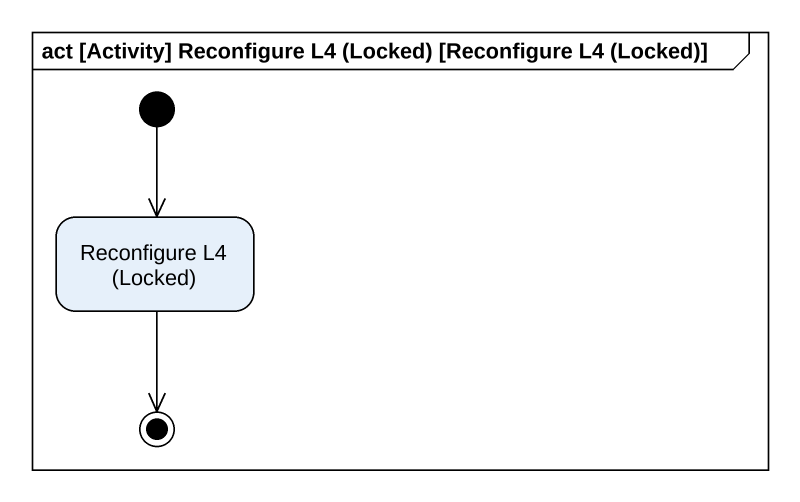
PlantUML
@startuml
mainframe act [Activity] Reconfigure L4 (Locked) [Reconfigure L4 (Locked)]
hide empty description
state "Reconfigure L4 (Locked)" as Reconfigure_L4_Locked
[*] --> Reconfigure_L4_Locked
Reconfigure_L4_Locked --> [*]
@enduml
